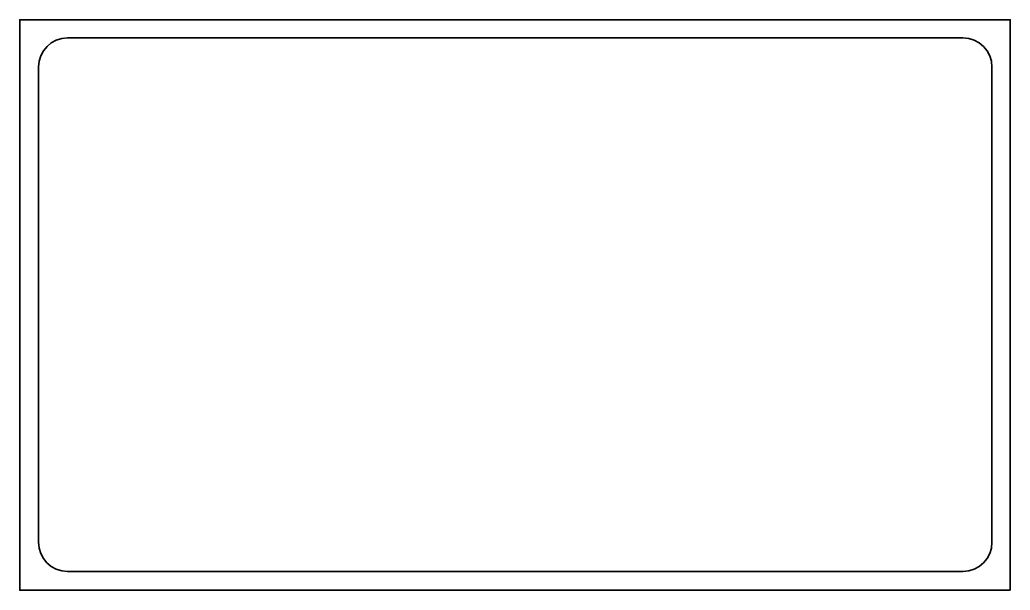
# Model space of a CAD drawing. Header units: millimetres. Extents: x -164 to 373, y -6 to 303.
import ezdxf

# ---------------------------------------------------------------- set-up
doc = ezdxf.new("R2010")
doc.units = ezdxf.units.MM
doc.header["$MEASUREMENT"] = 0
doc.layers.get('0').update_dxf_attribs({"lineweight": 0})
doc.layers.add('Safety', color=7, linetype='Continuous', lineweight=0)

msp = doc.modelspace()

# ---------------------------------------------------------------- linework, layer by layer
at = {"color": 1, "lineweight": 35, "true_color": 0xff0000}
msp.add_lwpolyline([(363.63, 277.44), (363.31, 280.61), (362.39, 283.57), (360.94, 286.25), (359.01, 288.58), (356.68, 290.5), (354, 291.96), (351.03, 292.87), (347.85, 293.2), (347.85, 293.2), (347.85, 293.2), (347.85, 293.2), (347.85, 293.2), (347.85, 293.2), (347.84, 293.2), (347.84, 293.2), (347.84, 293.2), (287.16, 293.2), (226.48, 293.2), (165.81, 293.2), (105.13, 293.2), (44.45, 293.2), (-16.23, 293.2), (-76.91, 293.2), (-137.59, 293.2), (-140.77, 292.88), (-143.73, 291.96), (-146.41, 290.51), (-148.75, 288.59), (-150.67, 286.26), (-152.13, 283.58), (-153.05, 280.63), (-153.37, 277.45), (-153.37, 277.45), (-153.37, 277.45), (-153.37, 277.45), (-153.37, 277.44), (-153.37, 277.44), (-153.37, 277.44), (-153.37, 277.44), (-153.37, 277.44), (-153.37, 245.25), (-153.37, 213.07), (-153.37, 180.88), (-153.37, 148.7), (-153.37, 116.51), (-153.37, 84.32), (-153.37, 52.14), (-153.37, 19.95), (-153.05, 16.78), (-152.13, 13.82), (-150.68, 11.15), (-148.76, 8.81), (-146.42, 6.89), (-143.74, 5.44), (-140.78, 4.52), (-137.6, 4.2), (-137.6, 4.2), (-137.6, 4.2), (-137.59, 4.2), (-137.59, 4.2), (-137.59, 4.2), (-137.59, 4.2), (-137.59, 4.2), (-137.59, 4.2), (-76.91, 4.2), (-16.23, 4.2), (44.45, 4.2), (105.13, 4.2), (165.81, 4.2), (226.48, 4.2), (287.16, 4.2), (347.84, 4.2), (351.02, 4.51), (353.98, 5.43), (356.67, 6.88), (359, 8.8), (360.93, 11.13), (362.39, 13.81), (363.31, 16.77), (363.63, 19.94), (363.63, 19.94), (363.63, 19.94), (363.63, 19.95), (363.63, 19.95), (363.63, 19.95), (363.63, 19.95), (363.63, 19.95), (363.63, 19.95), (363.63, 52.14), (363.63, 84.32), (363.63, 116.51), (363.63, 148.7), (363.63, 180.88), (363.63, 213.07), (363.63, 245.25)], close=True, dxfattribs=at)
at = {"layer": 'Safety', "color": 1, "lineweight": 35, "true_color": 0xff0000}
msp.add_lwpolyline([(373.5, -6), (-163.5, -6), (-163.5, 303), (373.5, 303)], close=True, dxfattribs=at)

doc.saveas('drawing.dxf')
